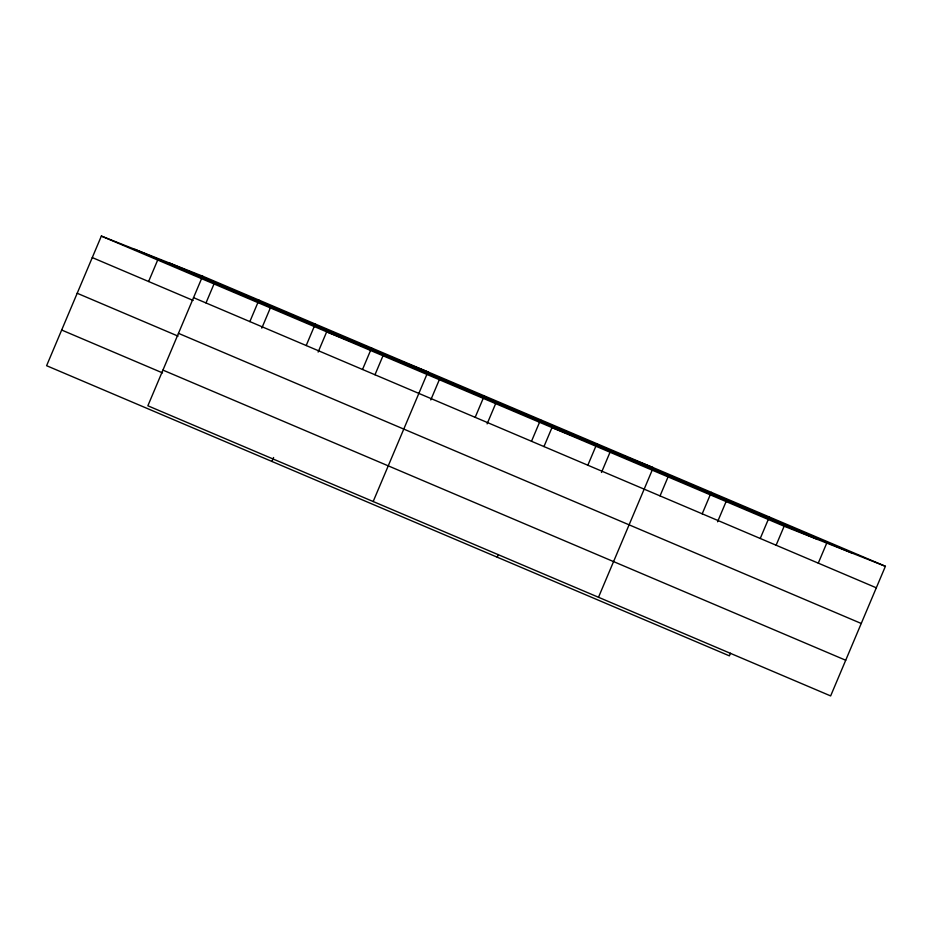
<?xml version="1.0" encoding="UTF-8"?>
<svg xmlns="http://www.w3.org/2000/svg" width="932" height="932" viewBox="0 0 932 932"><rect width="100%" height="100%" fill="white"/><g stroke="black" fill="none" stroke-linecap="round" stroke-linejoin="round"><path stroke-width="1.4" d="M202.617 276.152L147.862 405.781L830.645 695.924L885.4 566.295L202.617 276.152L101.355 236.076L46.6 365.705L729.383 655.848L730.502 653.204M148.607 281.522L157.694 260.016M206.007 302.923L214.022 283.945M249.858 321.598L258.945 300.092M261.799 328.134L270.35 307.886M306.197 345.527L315.272 324.021M271.923 461.457L273.589 457.495M318.127 352.063L326.678 331.827L427.939 371.903L373.173 501.533M362.525 369.468L371.612 347.962M374.99 374.734L383.005 355.756M430.782 399.933L439.333 379.697M475.18 417.338L484.267 395.832M487.11 423.874L495.661 403.626M531.508 441.279L540.595 419.773M497.234 557.196L498.352 554.563M543.973 446.545L552 427.567L653.25 467.643L598.495 597.272M587.836 465.219L596.923 443.702M601.478 472.466L610.029 452.23M660.054 495.871L668.069 476.893M702.204 513.812L711.291 492.306M717.558 521.792L726.11 501.556M760.244 538.475L769.331 516.969M776.123 545.197L784.138 526.219L885.4 566.295M818.273 563.138L827.36 541.632M169.205 262.929L851.988 553.06M134.779 249.298L817.55 539.442M101.355 236.076L784.138 526.219M193.53 297.658L876.313 587.801M92.28 257.582L193.145 300.442M178.466 333.341L861.238 623.473M77.205 293.265L178.07 336.126M162.937 370.109L845.708 660.24M61.675 330.033L162.541 372.893"/></g></svg>
